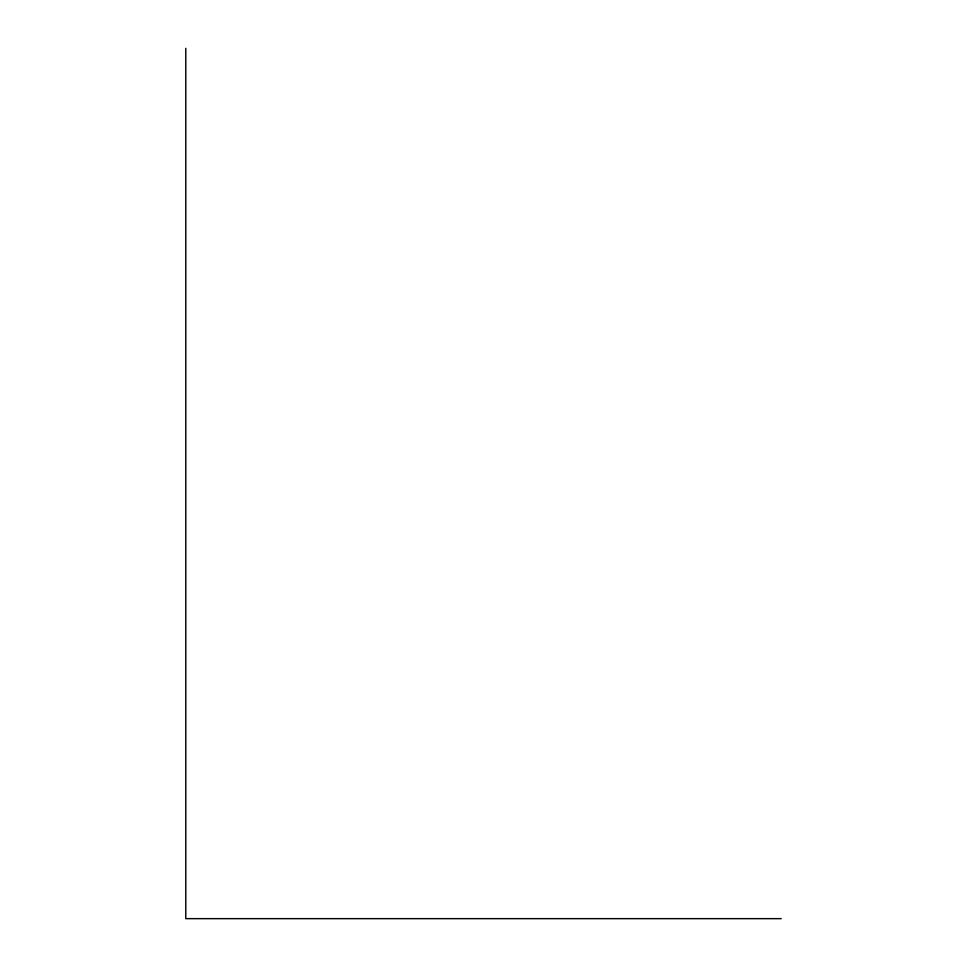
<?xml version="1.0" encoding="UTF-8"?>
<svg xmlns="http://www.w3.org/2000/svg" width="967" height="967" viewBox="0 0 967 967"><rect width="100%" height="100%" fill="white"/><g stroke="black" fill="none" stroke-linecap="round" stroke-linejoin="round"><path stroke-width="1.45" d="M781.215 918.65L185.785 918.65L185.785 48.35"/></g></svg>
